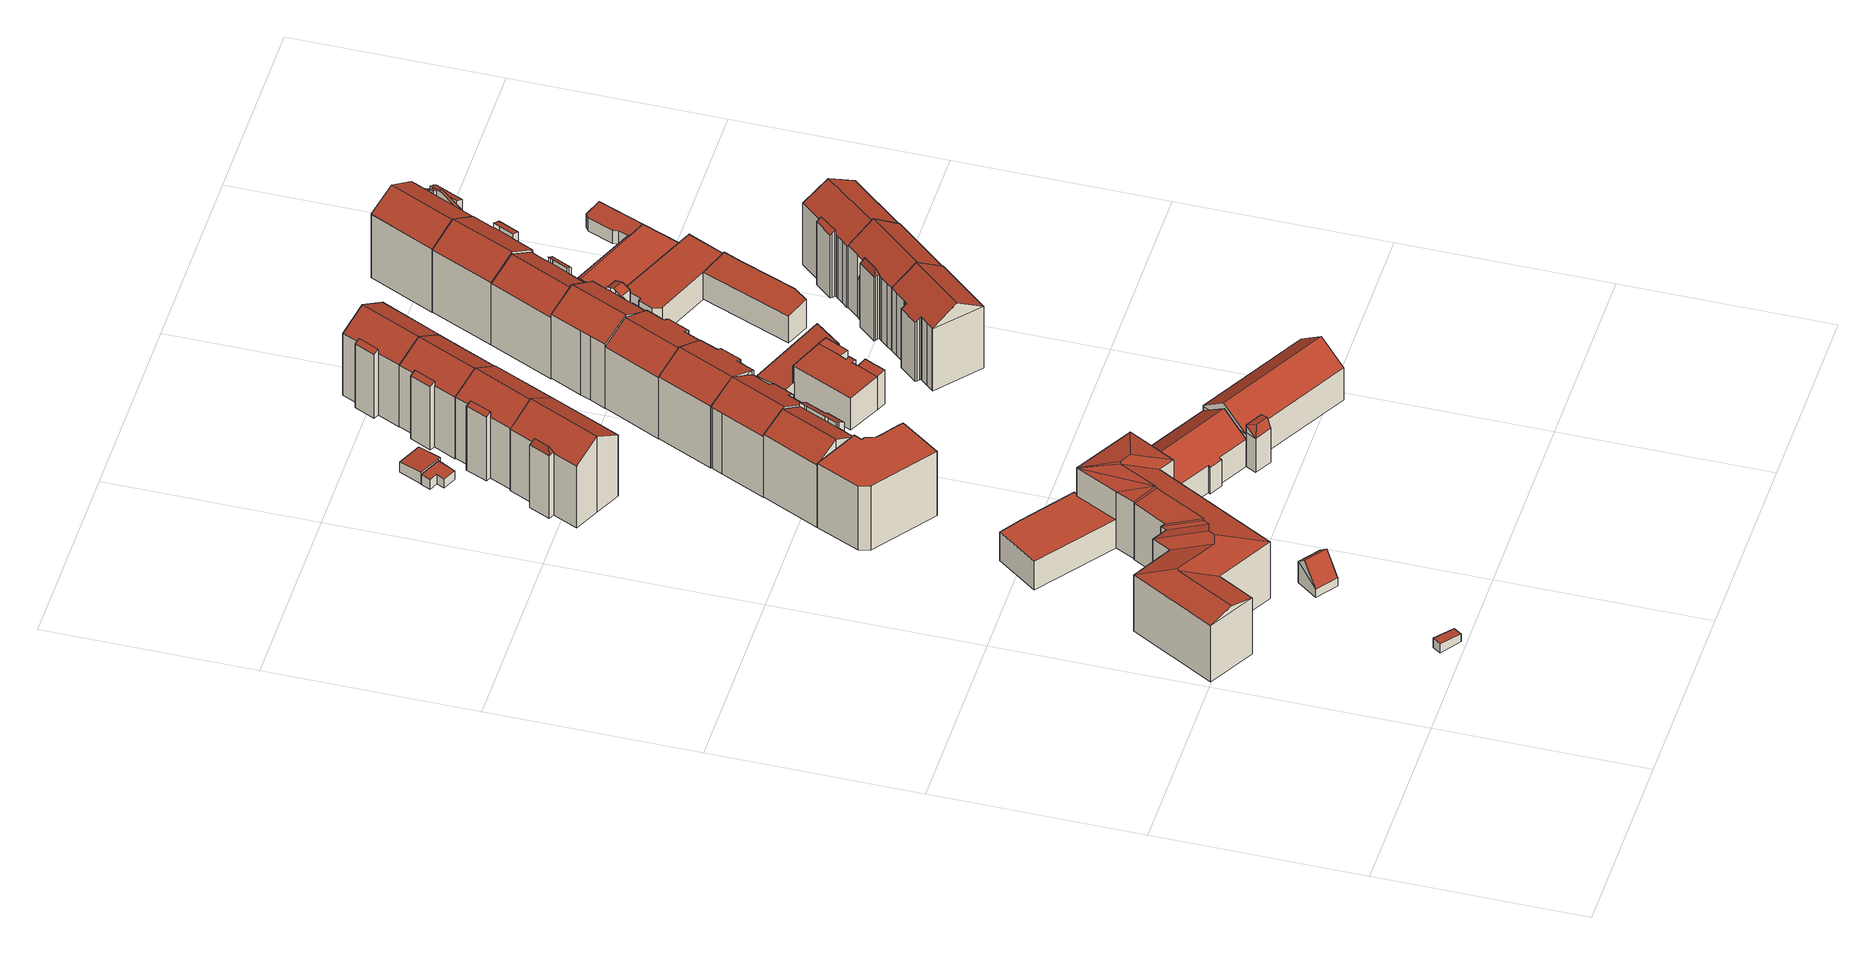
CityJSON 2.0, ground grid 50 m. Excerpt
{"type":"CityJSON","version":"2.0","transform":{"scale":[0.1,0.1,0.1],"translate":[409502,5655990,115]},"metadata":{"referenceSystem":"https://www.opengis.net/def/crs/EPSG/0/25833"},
"CityObjects":{
"building1":{"type":"Building","attributes":{"Gemeindeschluessel":14612000,"Dachneigung":84.7,"Dachorientierung":0,"MittlereTraufHoehe":119.45,"QualitaetDacherkennung":100,"ObjektHoehe":2.71,"BodenHoehe":117.01,"Geometrietyp2DReferenz":"3000","AbsoluteHoehe":119.72,"Dachflaeche":13.93,"measuredHeight":2.71,"function":"31001_2000","roofType":"2100","storeysAboveGround":1},"geometry":[{"type":"MultiSurface","lod":"2","boundaries":[[[0,1,2,3]],[[1,4,5,2]],[[4,6,7,5]],[[6,0,3,7]],[[6,4,1,0]],[[3,2,5,7]]],"semantics":{"surfaces":[{"type":"WallSurface"},{"type":"RoofSurface"},{"type":"GroundSurface"}],"values":[0,0,0,0,1,2]}}]},
"building2":{"type":"Building","attributes":{"Dachtyp_tdc":"tdcGableRoof","Gemeindeschluessel":14612000,"Dachneigung":57.36,"QualitaetDacherkennung":5,"Geometrietyp2DReferenz":"3000","measuredHeight":8.2,"function":"31001_9998","roofType":"3100"},"geometry":[{"type":"Solid","lod":"2","boundaries":[[[[8,9,10,11]],[[9,12,13,10]],[[12,14,15,13]],[[14,8,11,15]],[[12,9,16]],[[8,14,17]],[[9,8,17,16]],[[14,12,16,17]],[[11,10,13,15]]]],"semantics":{"surfaces":[{"type":"WallSurface"},{"type":"RoofSurface"},{"type":"GroundSurface"}],"values":[[0,0,0,0,0,0,1,1,2]]}}]},
"building3":{"type":"Building","attributes":{"Dachtyp_tdc":"tdcFreeFormRoof","Gemeindeschluessel":14612000,"Dachneigung":14.7,"QualitaetDacherkennung":9,"Geometrietyp2DReferenz":"3000","measuredHeight":18.62,"function":"31001_2000","roofType":"5000"},"geometry":[{"type":"Solid","lod":"2","boundaries":[[[[18,19,20,21]],[[19,22,23,20]],[[22,24,25,23]],[[24,26,27,25]],[[26,28,29,27]],[[28,30,31,29]],[[30,32,33,31]],[[32,34,35,33]],[[34,36,37,35]],[[36,38,39,37]],[[38,40,41,39]],[[40,42,43,41]],[[42,44,45,43]],[[44,46,47,45]],[[46,48,49,47]],[[48,50,51,49]],[[50,52,53,51]],[[52,18,21,53]],[[54,52,50]],[[54,55,56]],[[50,55,54]],[[50,57,55]],[[48,57,50]],[[57,48,46]],[[58,57,46,44]],[[59,58,44,42]],[[60,59,42,40]],[[61,60,40,38]],[[62,61,38,36]],[[63,64,62,36,34]],[[65,63,34,32]],[[66,67,65,32,30]],[[66,30,28]],[[67,66,28,26]],[[64,63,65,67,26,24]],[[55,57,58,59,60,61,62,64,24,22]],[[68,56,55,22,19]],[[68,19,18]],[[54,56,68,18,52]],[[21,20,23,25,27,29,31,33,35,37,39,41,43,45,47,49,51,53]]]],"semantics":{"surfaces":[{"type":"WallSurface"},{"type":"RoofSurface"},{"type":"GroundSurface"}],"values":[[0,0,0,0,0,0,0,0,0,0,0,0,0,0,0,0,0,0,1,1,1,1,1,1,1,1,1,1,1,1,1,1,0,1,1,1,1,1,1,2]]}}]},
"building4":{"type":"Building","attributes":{"Dachtyp_tdc":"tdcPolyFlatRoof","Gemeindeschluessel":14612000,"Dachneigung":0,"QualitaetDacherkennung":68,"Geometrietyp2DReferenz":"3000","measuredHeight":8.25,"function":"31001_2000","roofType":"1000"},"geometry":[{"type":"Solid","lod":"2","boundaries":[[[[69,70,53,71]],[[70,72,51,53]],[[72,73,49,51]],[[73,74,75,49]],[[74,76,77,75]],[[76,78,79,77]],[[78,69,71,79]],[[78,76,74,73,72,70,69]],[[71,53,51,49,75,77,79]]]],"semantics":{"surfaces":[{"type":"WallSurface"},{"type":"RoofSurface"},{"type":"GroundSurface"}],"values":[[0,0,0,0,0,0,0,1,2]]}}]},
"building5":{"type":"Building","attributes":{"Dachtyp_tdc":"tdcPolyFlatRoof","Gemeindeschluessel":14612000,"Dachneigung":0,"QualitaetDacherkennung":86,"Geometrietyp2DReferenz":"3000","measuredHeight":18.55,"function":"31001_9998","roofType":"1000"},"geometry":[{"type":"Solid","lod":"2","boundaries":[[[[80,81,82,83]],[[81,84,85,82]],[[84,86,87,85]],[[86,88,89,87]],[[88,90,91,89]],[[90,92,93,91]],[[92,94,95,93]],[[94,96,97,95]],[[96,98,99,97]],[[98,100,101,99]],[[100,102,103,101]],[[102,80,83,103]],[[102,100,98,96,94,92,90,88,86,84,81,80]],[[83,82,85,87,89,91,93,95,97,99,101,103]]]],"semantics":{"surfaces":[{"type":"WallSurface"},{"type":"RoofSurface"},{"type":"GroundSurface"}],"values":[[0,0,0,0,0,0,0,0,0,0,0,0,1,2]]}}]},
"building6":{"type":"Building","attributes":{"Gemeindeschluessel":14612000,"Geometrietyp2DReferenz":"3000","function":"31001_9998","roofType":"9999"},"children":["building6-1","building6-2"]},
"building6-1":{"type":"BuildingPart","attributes":{"Dachtyp_tdc":"tdcGableRoof","Dachneigung":28.26,"QualitaetDacherkennung":69,"Geometrietyp2DReferenz":"3000","measuredHeight":21.43,"roofType":"3100"},"parents":["building6"],"geometry":[{"type":"MultiSurface","lod":"2","boundaries":[[[104,105,106,107]],[[105,108,109,106]],[[108,110,111,109]],[[110,112,113,111]],[[112,114,115,113]],[[114,116,117,115]],[[116,118,119,117]],[[118,120,121,119]],[[122,104,107,123]],[[118,116,114,112]],[[112,110,108,105,104,122,120,118]],[[107,106,109,111,113,115,117,119,121,123]]],"semantics":{"surfaces":[{"type":"WallSurface"},{"type":"RoofSurface"},{"type":"GroundSurface"}],"values":[0,0,0,0,0,0,0,0,0,1,1,2]}}]},
"building6-2":{"type":"BuildingPart","attributes":{"Dachtyp_tdc":"tdcPolyFlatRoof","Dachneigung":33.92,"QualitaetDacherkennung":43,"Geometrietyp2DReferenz":"3000","measuredHeight":19.4,"roofType":"2100"},"parents":["building6"],"geometry":[{"type":"MultiSurface","lod":"2","boundaries":[[[124,125,126,127]],[[125,128,129,126]],[[128,130,131,129]],[[130,132,133,131]],[[132,134,135,133]],[[134,136,137,135]],[[136,138,122,123,137]],[[139,124,127,121,120]],[[139,138,136,134,132,130,128,125,124]],[[127,126,129,131,133,135,137,123,121]]],"semantics":{"surfaces":[{"type":"WallSurface"},{"type":"RoofSurface"},{"type":"GroundSurface"}],"values":[0,0,0,0,0,0,0,0,1,2]}}]},
"building7":{"type":"Building","attributes":{"Gemeindeschluessel":14612000,"Geometrietyp2DReferenz":"3000","function":"31001_9998","roofType":"9999"},"children":["building7-1","building7-2"]},
"building7-1":{"type":"BuildingPart","attributes":{"Dachtyp_tdc":"tdcGableRoof","Dachneigung":31.81,"QualitaetDacherkennung":73,"Geometrietyp2DReferenz":"3000","measuredHeight":22.11,"roofType":"3100"},"parents":["building7"],"geometry":[{"type":"MultiSurface","lod":"2","boundaries":[[[140,141,142,143]],[[144,145,146,147]],[[147,148,149,150,141,140,144]],[[151,152,153,154,155,156,157,143,142]],[[150,149,152,151]],[[149,148,153,152]],[[148,147,154,153]],[[147,146,155,154]],[[146,145,156,155]],[[145,144,157,156]],[[144,140,143,157]]],"semantics":{"surfaces":[{"type":"WallSurface"},{"type":"RoofSurface"},{"type":"GroundSurface"}],"values":[0,1,1,2,0,0,0,0,0,0,0]}}]},
"building7-2":{"type":"BuildingPart","attributes":{"Dachtyp_tdc":"tdcFreeFormRoof","Dachneigung":68.24,"QualitaetDacherkennung":28,"Geometrietyp2DReferenz":"3000","measuredHeight":20.02,"roofType":"5000"},"parents":["building7"],"geometry":[{"type":"MultiSurface","lod":"2","boundaries":[[[158,159,160,161]],[[159,162,151,160]],[[162,150,151]],[[163,158,161,142,141]],[[164,162,159]],[[165,164,159,158]],[[165,158,163]],[[164,165,163,162]],[[161,160,151,142]]],"semantics":{"surfaces":[{"type":"WallSurface"},{"type":"RoofSurface"},{"type":"GroundSurface"}],"values":[0,0,0,0,1,1,1,1,2]}}]},
"building8":{"type":"Building","attributes":{"Dachtyp_tdc":"tdcGableRoof","Gemeindeschluessel":14612000,"Dachneigung":35.62,"QualitaetDacherkennung":60,"Geometrietyp2DReferenz":"3000","measuredHeight":12.73,"function":"31001_2000","roofType":"3100"},"geometry":[{"type":"Solid","lod":"2","boundaries":[[[[166,167,168,169]],[[167,170,171,168]],[[170,172,173,171]],[[172,174,175,173]],[[174,176,177,175]],[[176,178,20,177]],[[178,179,180,20]],[[179,181,21,180]],[[181,182,183,21]],[[182,166,169,183]],[[179,178,176,174,172,170,167,166]],[[166,182,181,179]],[[169,168,171,173,175,177,20,180,21,183]]]],"semantics":{"surfaces":[{"type":"WallSurface"},{"type":"RoofSurface"},{"type":"GroundSurface"}],"values":[[0,0,0,0,0,0,0,0,0,0,1,1,2]]}}]},
"building9":{"type":"Building","attributes":{"Dachtyp_tdc":"tdcPolyFlatRoof","Gemeindeschluessel":14612000,"Dachneigung":3.23,"QualitaetDacherkennung":77,"Geometrietyp2DReferenz":"3000","measuredHeight":2.88,"function":"31001_9998","roofType":"2100"},"geometry":[{"type":"Solid","lod":"2","boundaries":[[[[184,185,186,187]],[[185,188,189,186]],[[188,190,191,189]],[[190,192,193,191]],[[192,194,195,193]],[[194,184,187,195]],[[194,192,190,188,185,184]],[[187,186,189,191,193,195]]]],"semantics":{"surfaces":[{"type":"WallSurface"},{"type":"RoofSurface"},{"type":"GroundSurface"}],"values":[[0,0,0,0,0,0,1,2]]}}]},
"building10":{"type":"Building","attributes":{"Dachtyp_tdc":"tdcFreeFormRoof","Gemeindeschluessel":14612000,"Dachneigung":29.72,"QualitaetDacherkennung":63,"Geometrietyp2DReferenz":"3000","measuredHeight":21.66,"function":"31001_9998","roofType":"5000"},"geometry":[{"type":"Solid","lod":"2","boundaries":[[[[196,197,198,199]],[[197,200,201,198]],[[200,202,203,201]],[[202,204,205,203]],[[204,206,207,205]],[[206,208,209,207]],[[208,210,211,209]],[[210,212,213,211]],[[212,214,215,213]],[[214,216,217,215]],[[216,218,219,217]],[[218,196,199,219]],[[220,221,218,216,214,212]],[[208,206,204,202,200,197,196,221,220,210]],[[212,210,220]],[[196,218,221]],[[199,198,201,203,205,207,209,211,213,215,217,219]]]],"semantics":{"surfaces":[{"type":"WallSurface"},{"type":"RoofSurface"},{"type":"GroundSurface"}],"values":[[0,0,0,0,0,0,0,0,0,0,0,0,1,1,0,0,2]]}}]},
"building11":{"type":"Building","attributes":{"Dachtyp_tdc":"tdcPolyFlatRoof","Gemeindeschluessel":14612000,"Dachneigung":4.07,"QualitaetDacherkennung":78,"Geometrietyp2DReferenz":"3000","measuredHeight":3.3,"function":"31001_9998","roofType":"2100"},"geometry":[{"type":"Solid","lod":"2","boundaries":[[[[222,223,224,225]],[[223,226,227,224]],[[226,228,229,227]],[[228,230,231,229]],[[230,232,233,231]],[[232,222,225,233]],[[232,230,228,226,223,222]],[[225,224,227,229,231,233]]]],"semantics":{"surfaces":[{"type":"WallSurface"},{"type":"RoofSurface"},{"type":"GroundSurface"}],"values":[[0,0,0,0,0,0,1,2]]}}]},
"building12":{"type":"Building","attributes":{"Gemeindeschluessel":14612000,"Geometrietyp2DReferenz":"3000","function":"31001_9998","roofType":"9999"},"children":["building12-1","building12-2"]},
"building12-1":{"type":"BuildingPart","attributes":{"Dachtyp_tdc":"tdcGableRoof","Dachneigung":30.65,"QualitaetDacherkennung":77,"Geometrietyp2DReferenz":"3000","measuredHeight":21.73,"roofType":"3100"},"parents":["building12"],"geometry":[{"type":"MultiSurface","lod":"2","boundaries":[[[234,235,236,237]],[[237,238,239,240,241,242,234]],[[243,244,245,246,247,248,249,250,251]],[[239,238,245,244]],[[238,237,246,245]],[[237,236,247,246]],[[236,235,248,247]],[[235,234,249,248]],[[234,242,250,249]],[[242,241,251,250]],[[241,240,243,251]]],"semantics":{"surfaces":[{"type":"RoofSurface"},{"type":"GroundSurface"},{"type":"WallSurface"}],"values":[0,0,1,2,2,2,2,2,2,2,2]}}]},
"building12-2":{"type":"BuildingPart","attributes":{"Dachtyp_tdc":"tdcPolyFlatRoof","Dachneigung":28.51,"QualitaetDacherkennung":44,"Geometrietyp2DReferenz":"3000","measuredHeight":19.3,"roofType":"2100"},"parents":["building12"],"geometry":[{"type":"MultiSurface","lod":"2","boundaries":[[[252,253,239,244,254]],[[255,256,251,243,240]],[[256,257,258,251]],[[257,252,254,258]],[[257,256,255,253,252]],[[254,244,243,251,258]]],"semantics":{"surfaces":[{"type":"WallSurface"},{"type":"RoofSurface"},{"type":"GroundSurface"}],"values":[0,0,0,0,1,2]}}]},
"building13":{"type":"Building","attributes":{"Dachtyp_tdc":"tdcFreeFormRoof","Gemeindeschluessel":14612000,"Dachneigung":21.91,"QualitaetDacherkennung":54,"Geometrietyp2DReferenz":"3000","measuredHeight":21.77,"function":"31001_9998","roofType":"5000"},"geometry":[{"type":"Solid","lod":"2","boundaries":[[[[259,260,261,262]],[[260,263,264,261]],[[263,265,266,264]],[[265,267,268,266]],[[267,269,270,268]],[[269,271,272,270]],[[271,273,274,272]],[[273,275,276,274]],[[275,277,278,276]],[[277,279,280,278]],[[279,281,282,280]],[[281,283,284,282]],[[283,285,286,284]],[[285,287,288,286]],[[287,259,262,288]],[[221,289,260,259]],[[283,281,279,277,275,273,271,269,267,265,263,289,221,287,285]],[[263,260,289]],[[259,287,221]],[[262,261,264,266,268,270,272,274,276,278,280,282,284,286,288]]]],"semantics":{"surfaces":[{"type":"WallSurface"},{"type":"RoofSurface"},{"type":"GroundSurface"}],"values":[[0,0,0,0,0,0,0,0,0,0,0,0,0,0,0,1,1,0,0,2]]}}]},
"building14":{"type":"Building","attributes":{"Gemeindeschluessel":14612000,"Geometrietyp2DReferenz":"3000","function":"31001_2000","roofType":"9999"},"children":["building14-1","building14-2"]},
"building14-1":{"type":"BuildingPart","attributes":{"Dachtyp_tdc":"tdcGableRoof","Dachneigung":36.03,"QualitaetDacherkennung":79,"Geometrietyp2DReferenz":"3000","measuredHeight":14.22,"roofType":"3100"},"parents":["building14"],"geometry":[{"type":"MultiSurface","lod":"2","boundaries":[[[290,291,292,293]],[[291,294,295,292]],[[294,296,297,295]],[[298,299,183,168]],[[299,290,293,183]],[[300,301,302,303]],[[296,294,291,302,301,298]],[[290,303,302,291]],[[299,300,303,290]],[[298,301,300,299]],[[293,292,295,297,168,183]]],"semantics":{"surfaces":[{"type":"WallSurface"},{"type":"RoofSurface"},{"type":"GroundSurface"}],"values":[0,0,0,0,0,1,1,0,0,0,2]}}]},
"building14-2":{"type":"BuildingPart","attributes":{"Dachtyp_tdc":"tdcHipAndGableRoof","Dachneigung":69.21,"QualitaetDacherkennung":30,"Geometrietyp2DReferenz":"3000","measuredHeight":12.52,"roofType":"5000"},"parents":["building14"],"geometry":[{"type":"MultiSurface","lod":"2","boundaries":[[[304,305,298,168,306]],[[307,308,309,297,296]],[[308,304,306,309]],[[310,311,312]],[[311,308,313,312]],[[314,310,312,313]],[[305,310,314,307]],[[307,314,313,308]],[[304,311,310,305]],[[308,311,304]],[[306,168,297,309]]],"semantics":{"surfaces":[{"type":"WallSurface"},{"type":"RoofSurface"},{"type":"GroundSurface"}],"values":[0,0,0,1,1,1,0,0,0,0,2]}}]},
"building15":{"type":"Building","attributes":{"Gemeindeschluessel":14612000,"Geometrietyp2DReferenz":"3000","function":"31001_9998","roofType":"9999"},"children":["building15-1","building15-2"]},
"building15-1":{"type":"BuildingPart","attributes":{"Dachtyp_tdc":"tdcGableRoof","Dachneigung":30.98,"QualitaetDacherkennung":80,"Geometrietyp2DReferenz":"3000","measuredHeight":21.76,"roofType":"3100"},"parents":["building15"],"geometry":[{"type":"MultiSurface","lod":"2","boundaries":[[[315,316,317,318]],[[316,319,320,317]],[[319,321,322,320]],[[321,323,324,322]],[[323,325,326,324]],[[325,327,328,326]],[[327,329,330,328]],[[329,331,332,330]],[[327,325,323,321]],[[321,319,316,315,331,329,327]],[[318,317,320,322,324,326,328,330,332]]],"semantics":{"surfaces":[{"type":"WallSurface"},{"type":"RoofSurface"},{"type":"GroundSurface"}],"values":[0,0,0,0,0,0,0,0,1,1,2]}}]},
"building15-2":{"type":"BuildingPart","attributes":{"Dachtyp_tdc":"tdcPolyFlatRoof","Dachneigung":29.07,"QualitaetDacherkennung":42,"Geometrietyp2DReferenz":"3000","measuredHeight":19.06,"roofType":"2100"},"parents":["building15"],"geometry":[{"type":"MultiSurface","lod":"2","boundaries":[[[333,334,315,318,335]],[[336,337,332,331]],[[337,338,339,332]],[[338,333,335,339]],[[338,337,336,334,333]],[[335,318,332,339]]],"semantics":{"surfaces":[{"type":"WallSurface"},{"type":"RoofSurface"},{"type":"GroundSurface"}],"values":[0,0,0,0,1,2]}}]},
"building16":{"type":"Building","attributes":{"Dachtyp_tdc":"tdcFreeFormRoof","Gemeindeschluessel":14612000,"Dachneigung":21.28,"QualitaetDacherkennung":53,"Geometrietyp2DReferenz":"3000","measuredHeight":21.72,"function":"31001_9998","roofType":"5000"},"geometry":[{"type":"Solid","lod":"2","boundaries":[[[[340,341,342,343]],[[341,344,345,342]],[[344,346,347,345]],[[346,348,349,347]],[[348,350,351,349]],[[350,352,353,351]],[[352,354,355,353]],[[354,356,357,355]],[[356,358,359,357]],[[358,360,361,359]],[[360,362,363,361]],[[362,340,343,363]],[[350,348,346,344,364,365,362,360,358,356,354,352]],[[365,364,341,340]],[[340,362,365]],[[344,341,364]],[[343,342,345,347,349,351,353,355,357,359,361,363]]]],"semantics":{"surfaces":[{"type":"WallSurface"},{"type":"RoofSurface"},{"type":"GroundSurface"}],"values":[[0,0,0,0,0,0,0,0,0,0,0,0,1,1,0,0,2]]}}]},
"building17":{"type":"Building","attributes":{"Gemeindeschluessel":14612000,"Geometrietyp2DReferenz":"3000","function":"31001_9998","roofType":"9999"},"children":["building17-1","building17-2","building17-3"]},
"building17-1":{"type":"BuildingPart","attributes":{"Dachtyp_tdc":"tdcPolyFlatRoof","Dachneigung":2.87,"QualitaetDacherkennung":82,"Geometrietyp2DReferenz":"3000","measuredHeight":9.72,"roofType":"2100"},"parents":["building17"],"geometry":[{"type":"MultiSurface","lod":"2","boundaries":[[[366,367,368,369,370]],[[367,371,372,368]],[[371,373,374,372]],[[373,375,376,374]],[[377,378,379,380]],[[378,381,382,379]],[[381,383,384,382]],[[383,385,386,384]],[[385,387,388,389,386]],[[387,385,383,381,378,377,375,373,371,367,366]],[[369,368,372,374,376,380,379,382,384,386,389]]],"semantics":{"surfaces":[{"type":"WallSurface"},{"type":"RoofSurface"},{"type":"GroundSurface"}],"values":[0,0,0,0,0,0,0,0,0,1,2]}}]},
"building17-2":{"type":"BuildingPart","attributes":{"Dachtyp_tdc":"tdcPolyFlatRoof","Dachneigung":7.56,"QualitaetDacherkennung":67,"Geometrietyp2DReferenz":"3000","measuredHeight":9.91,"roofType":"2100"},"parents":["building17"],"geometry":[{"type":"MultiSurface","lod":"2","boundaries":[[[388,390,391,389]],[[390,392,393,391]],[[392,370,369,393]],[[370,392,390,388]],[[389,391,393,369]]],"semantics":{"surfaces":[{"type":"WallSurface"},{"type":"RoofSurface"},{"type":"GroundSurface"}],"values":[0,0,0,1,2]}}]},
"building17-3":{"type":"BuildingPart","attributes":{"Dachtyp_tdc":"tdcPolyFlatRoof","Dachneigung":0,"QualitaetDacherkennung":53,"Geometrietyp2DReferenz":"3000","measuredHeight":9.75,"roofType":"1000"},"parents":["building17"],"geometry":[{"type":"MultiSurface","lod":"2","boundaries":[[[394,395,396,376,375]],[[395,397,398,396]],[[397,399,377,380,398]],[[399,397,395,394]],[[376,396,398,380]]],"semantics":{"surfaces":[{"type":"WallSurface"},{"type":"RoofSurface"},{"type":"GroundSurface"}],"values":[0,0,0,1,2]}}]},
"building18":{"type":"Building","attributes":{"Gemeindeschluessel":14612000,"Geometrietyp2DReferenz":"3000","function":"31001_9998","roofType":"9999"},"children":["building18-1","building18-2"]},
"building18-1":{"type":"BuildingPart","attributes":{"Dachtyp_tdc":"tdcPolyFlatRoof","Dachneigung":28.25,"QualitaetDacherkennung":37,"Geometrietyp2DReferenz":"3000","measuredHeight":19.25,"roofType":"2100"},"parents":["building18"],"geometry":[{"type":"MultiSurface","lod":"2","boundaries":[[[400,401,402,403]],[[401,404,402]],[[405,406,407,408,409]],[[406,400,403,407]],[[406,405,401,400]],[[403,402,408,407]]],"semantics":{"surfaces":[{"type":"WallSurface"},{"type":"RoofSurface"},{"type":"GroundSurface"}],"values":[0,0,0,0,1,2]}}]},
"building18-2":{"type":"BuildingPart","attributes":{"Dachtyp_tdc":"tdcGableRoof","Dachneigung":31,"QualitaetDacherkennung":83,"Geometrietyp2DReferenz":"3000","measuredHeight":21.95,"roofType":"3100"},"parents":["building18"],"geometry":[{"type":"MultiSurface","lod":"2","boundaries":[[[404,410,411,402]],[[410,412,413,411]],[[412,414,415,413]],[[414,416,417,415]],[[416,321,418,417]],[[321,419,420,418]],[[419,409,408,420]],[[321,416,414,412]],[[412,410,404,409,419,321]],[[402,411,413,415,417,418,420,408]]],"semantics":{"surfaces":[{"type":"WallSurface"},{"type":"RoofSurface"},{"type":"GroundSurface"}],"values":[0,0,0,0,0,0,0,1,1,2]}}]},
"building19":{"type":"Building","attributes":{"Gemeindeschluessel":14612000,"Geometrietyp2DReferenz":"3000","function":"31001_9998","roofType":"9999"},"children":["building19-1","building19-2"]},
"building19-1":{"type":"BuildingPart","attributes":{"Dachtyp_tdc":"tdcGableRoof","Dachneigung":28.07,"QualitaetDacherkennung":73,"Geometrietyp2DReferenz":"3000","measuredHeight":22.36,"roofType":"3100"},"parents":["building19"],"geometry":[{"type":"MultiSurface","lod":"2","boundaries":[[[421,422,423,424]],[[422,425,426,423]],[[425,427,428,426]],[[429,430,431,432,433]],[[430,434,435,431]],[[434,436,437,435]],[[436,438,439,437]],[[438,440,441,439]],[[440,442,443,441]],[[442,444,445,443]],[[444,446,447,445]],[[446,448,449,447]],[[448,421,424,449]],[[444,442,440,438,436,434]],[[434,430,429,450,451,452,427,425,422,421,448,446,444]],[[424,423,426,428,453,454,432,431,435,437,439,441,443,445,447,449]]],"semantics":{"surfaces":[{"type":"WallSurface"},{"type":"RoofSurface"},{"type":"GroundSurface"}],"values":[0,0,0,0,0,0,0,0,0,0,0,0,0,1,1,2]}}]},
"building19-2":{"type":"BuildingPart","attributes":{"Dachtyp_tdc":"tdcGableRoof","Dachneigung":26.85,"QualitaetDacherkennung":42,"Geometrietyp2DReferenz":"3000","measuredHeight":20.1,"roofType":"3100"},"parents":["building19"],"geometry":[{"type":"MultiSurface","lod":"2","boundaries":[[[455,433,432,456]],[[457,428,427]],[[457,458,459,428]],[[458,460,461,459]],[[460,462,463,461]],[[462,464,465,463]],[[464,466,467,465]],[[466,455,456,467]],[[462,460,458,457,468]],[[468,451,469,433,455,466,464,462]],[[456,432,454,453,428,459,461,463,465,467]]],"semantics":{"surfaces":[{"type":"WallSurface"},{"type":"RoofSurface"},{"type":"GroundSurface"}],"values":[0,0,0,0,0,0,0,0,1,1,2]}}]},
"building20":{"type":"Building","attributes":{"Dachtyp_tdc":"tdcPolyFlatRoof","Gemeindeschluessel":14612000,"Dachneigung":2.88,"QualitaetDacherkennung":84,"Geometrietyp2DReferenz":"3000","measuredHeight":4.53,"function":"31001_9998","roofType":"2100"},"geometry":[{"type":"Solid","lod":"2","boundaries":[[[[470,471,472,473]],[[471,474,475,472]],[[474,476,477,475]],[[476,478,396,477]],[[478,479,374,396]],[[479,480,372,374]],[[480,470,473,372]],[[480,479,478,476,474,471,470]],[[473,472,475,477,396,374,372]]]],"semantics":{"surfaces":[{"type":"WallSurface"},{"type":"RoofSurface"},{"type":"GroundSurface"}],"values":[[0,0,0,0,0,0,0,1,2]]}}]},
"building21":{"type":"Building","attributes":{"Dachtyp_tdc":"tdcFreeFormRoof","Gemeindeschluessel":14612000,"Dachneigung":33.82,"QualitaetDacherkennung":61,"Geometrietyp2DReferenz":"3000","measuredHeight":22.37,"function":"31001_9998","roofType":"5000"},"geometry":[{"type":"Solid","lod":"2","boundaries":[[[[481,482,483,484]],[[482,485,486,483]],[[485,487,488,486]],[[487,489,490,488]],[[489,491,492,490]],[[491,493,494,492]],[[493,495,496,494]],[[495,497,498,496]],[[497,499,500,498]],[[499,501,502,500]],[[501,503,504,502]],[[503,505,506,504]],[[505,507,508,506]],[[507,509,510,508]],[[509,511,512,510]],[[511,513,514,512]],[[513,515,516,514]],[[515,481,484,516]],[[509,507,517,518]],[[518,517,505,503,501,499,497,495,493,491,489,487,485,482,481,515,513,511]],[[507,505,517]],[[511,509,518]],[[484,483,486,488,490,492,494,496,498,500,502,504,506,508,510,512,514,516]]]],"semantics":{"surfaces":[{"type":"WallSurface"},{"type":"RoofSurface"},{"type":"GroundSurface"}],"values":[[0,0,0,0,0,0,0,0,0,0,0,0,0,0,0,0,0,0,1,1,0,0,2]]}}]},
"building22":{"type":"Building","attributes":{"Gemeindeschluessel":14612000,"Geometrietyp2DReferenz":"3000","function":"31001_9998","roofType":"9999"},"children":["building22-1","building22-2"]},
"building22-1":{"type":"BuildingPart","attributes":{"Dachtyp_tdc":"tdcPolyFlatRoof","Dachneigung":29.48,"QualitaetDacherkennung":48,"Geometrietyp2DReferenz":"3000","measuredHeight":19.08,"roofType":"2100"},"parents":["building22"],"geometry":[{"type":"MultiSurface","lod":"2","boundaries":[[[519,520,521,522,523]],[[520,524,525,521]],[[524,526,527,525]],[[526,528,529,527]],[[528,530,531,529]],[[530,532,533,534,531]],[[532,530,528,526,524,520,519,535]],[[536,522,521,525,527,529,531,534]]],"semantics":{"surfaces":[{"type":"WallSurface"},{"type":"RoofSurface"},{"type":"GroundSurface"}],"values":[0,0,0,0,0,0,1,2]}}]},
"building22-2":{"type":"BuildingPart","attributes":{"Dachtyp_tdc":"tdcGableRoof","Dachneigung":30.59,"QualitaetDacherkennung":77,"Geometrietyp2DReferenz":"3000","measuredHeight":21.75,"roofType":"3100"},"parents":["building22"],"geometry":[{"type":"MultiSurface","lod":"2","boundaries":[[[537,538,539,540]],[[538,541,542,539]],[[541,543,544,542]],[[543,545,546,544]],[[545,547,548,546]],[[547,523,522,548]],[[533,549,550,534]],[[549,551,552,550]],[[551,553,554,552]],[[553,555,556,554]],[[555,537,540,556]],[[551,549,533,557,523,547,545,543,541,538,537]],[[537,555,553,551]],[[540,539,542,544,546,548,522,536,534,550,552,554,556]]],"semantics":{"surfaces":[{"type":"WallSurface"},{"type":"RoofSurface"},{"type":"GroundSurface"}],"values":[0,0,0,0,0,0,0,0,0,0,0,1,1,2]}}]},
"building23":{"type":"Building","attributes":{"Gemeindeschluessel":14612000,"Geometrietyp2DReferenz":"3000","function":"31001_9998","roofType":"9999"},"children":["building23-1","building23-2"]},
"building23-1":{"type":"BuildingPart","attributes":{"Dachtyp_tdc":"tdcGableRoof","Dachneigung":35.16,"QualitaetDacherkennung":70,"Geometrietyp2DReferenz":"3000","measuredHeight":22.59,"roofType":"3100"},"parents":["building23"],"geometry":[{"type":"MultiSurface","lod":"2","boundaries":[[[558,505,559,560]],[[505,561,562,559]],[[561,563,564,562]],[[563,565,566,564]],[[565,567,568,566]],[[569,570,571]],[[569,572,573,570]],[[572,574,575,573]],[[574,576,577,575]],[[576,578,579,577]],[[578,558,560,579]],[[574,572,569,580,581,567,565,563,561,505,558]],[[558,578,576,574]],[[560,559,562,564,566,568,582,570,573,575,577,579]]],"semantics":{"surfaces":[{"type":"WallSurface"},{"type":"RoofSurface"},{"type":"GroundSurface"}],"values":[0,0,0,0,0,0,0,0,0,0,0,1,1,2]}}]},
"building23-2":{"type":"BuildingPart","attributes":{"Dachtyp_tdc":"tdcFreeFormRoof","Dachneigung":70.11,"QualitaetDacherkennung":26,"Geometrietyp2DReferenz":"3000","measuredHeight":20.44,"roofType":"5000"},"parents":["building23"],"geometry":[{"type":"MultiSurface","lod":"2","boundaries":[[[583,584,585,586]],[[584,587,588,585]],[[587,589,590,588]],[[589,591,592,590]],[[591,593,594,592]],[[593,595,596,594]],[[595,597,598,596]],[[597,599,600,598]],[[599,571,570,600]],[[601,602,603,568,567]],[[602,583,586,603]],[[604,580,571,599,597,595,593,591,589,587,605]],[[587,584,606,605]],[[584,583,602,601,606]],[[601,604,605,606]],[[586,585,588,590,592,594,596,598,600,570,582,568,603]]],"semantics":{"surfaces":[{"type":"WallSurface"},{"type":"RoofSurface"},{"type":"GroundSurface"}],"values":[0,0,0,0,0,0,0,0,0,0,0,1,1,1,1,2]}}]},
"building24":{"type":"Building","attributes":{"Dachtyp_tdc":"tdcPolyFlatRoof","Gemeindeschluessel":14612000,"Dachneigung":3.21,"QualitaetDacherkennung":91,"Geometrietyp2DReferenz":"3000","measuredHeight":8.2,"function":"31001_9998","roofType":"2100"},"geometry":[{"type":"Solid","lod":"2","boundaries":[[[[607,608,609,610]],[[608,611,612,609]],[[611,613,614,612]],[[613,615,616,614]],[[615,617,618,616]],[[617,607,610,618]],[[617,615,613,611,608,607]],[[610,609,612,614,616,618]]]],"semantics":{"surfaces":[{"type":"WallSurface"},{"type":"RoofSurface"},{"type":"GroundSurface"}],"values":[[0,0,0,0,0,0,1,2]]}}]},
"building25":{"type":"Building","attributes":{"Gemeindeschluessel":14612000,"Geometrietyp2DReferenz":"3000","function":"31001_9998","roofType":"9999"},"children":["building25-1","building25-2"]},
"building25-1":{"type":"BuildingPart","attributes":{"Dachtyp_tdc":"tdcGableRoof","Dachneigung":30.65,"QualitaetDacherkennung":79,"Geometrietyp2DReferenz":"3000","measuredHeight":22.3,"roofType":"3100"},"parents":["building25"],"geometry":[{"type":"MultiSurface","lod":"2","boundaries":[[[619,620,621,622]],[[620,623,624,621]],[[623,625,626,624]],[[625,627,628,626]],[[627,629,630,628]],[[629,631,632,630]],[[631,633,634,632]],[[633,635,636,634]],[[635,637,638,636]],[[633,631,629,627]],[[627,625,623,620,619,639,637,635,633]],[[622,621,624,626,628,630,632,634,636,638]]],"semantics":{"surfaces":[{"type":"WallSurface"},{"type":"RoofSurface"},{"type":"GroundSurface"}],"values":[0,0,0,0,0,0,0,0,0,1,1,2]}}]},
"building25-2":{"type":"BuildingPart","attributes":{"Dachtyp_tdc":"tdcPolyFlatRoof","Dachneigung":23.27,"QualitaetDacherkennung":41,"Geometrietyp2DReferenz":"3000","measuredHeight":19.6,"roofType":"2100"},"parents":["building25"],"geometry":[{"type":"MultiSurface","lod":"2","boundaries":[[[640,641,619,622,642]],[[643,644,645,638,637]],[[644,640,642,645]],[[644,643,641,640]],[[642,622,638,645]]],"semantics":{"surfaces":[{"type":"WallSurface"},{"type":"RoofSurface"},{"type":"GroundSurface"}],"values":[0,0,0,1,2]}}]},
"building26":{"type":"Building","attributes":{"Dachtyp_tdc":"tdcPolyFlatRoof","Gemeindeschluessel":14612000,"Dachneigung":2.6,"QualitaetDacherkennung":78,"Geometrietyp2DReferenz":"3000","measuredHeight":8.27,"function":"31001_9998","roofType":"2100"},"geometry":[{"type":"Solid","lod":"2","boundaries":[[[[646,647,648,649]],[[647,650,651,648]],[[650,652,653,651]],[[652,654,655,653]],[[654,656,657,655]],[[656,658,659,657]],[[658,660,661,659]],[[660,662,663,661]],[[662,646,649,663]],[[662,660,658,656,654,652,650,647,646]],[[649,648,651,653,655,657,659,661,663]]]],"semantics":{"surfaces":[{"type":"WallSurface"},{"type":"RoofSurface"},{"type":"GroundSurface"}],"values":[[0,0,0,0,0,0,0,0,0,1,2]]}}]},
"building27":{"type":"Building","attributes":{"Gemeindeschluessel":14612000,"Geometrietyp2DReferenz":"3000","function":"31001_9998","roofType":"9999"},"children":["building27-1","building27-2"]},
"building27-1":{"type":"BuildingPart","attributes":{"Dachtyp_tdc":"tdcPolyFlatRoof","Dachneigung":0,"QualitaetDacherkennung":19,"Geometrietyp2DReferenz":"3000","measuredHeight":4.07,"roofType":"1000"},"parents":["building27"],"geometry":[{"type":"MultiSurface","lod":"2","boundaries":[[[664,665,666,667]],[[665,668,669,666]],[[668,670,671,669]],[[670,668,665,664]],[[667,666,669,671]]],"semantics":{"surfaces":[{"type":"WallSurface"},{"type":"RoofSurface"},{"type":"GroundSurface"}],"values":[0,0,0,1,2]}}]},
"building27-2":{"type":"BuildingPart","attributes":{"Dachtyp_tdc":"tdcPolyFlatRoof","Dachneigung":0,"QualitaetDacherkennung":49,"Geometrietyp2DReferenz":"3000","measuredHeight":4.14,"roofType":"1000"},"parents":["building27"],"geometry":[{"type":"MultiSurface","lod":"2","boundaries":[[[672,673,671,670]],[[672,674,675,673]],[[674,676,659,675]],[[676,677,657,659]],[[677,678,655,657]],[[678,664,667,655]],[[678,677,676,674,672,670,664]],[[667,671,673,675,659,657,655]]],"semantics":{"surfaces":[{"type":"WallSurface"},{"type":"RoofSurface"},{"type":"GroundSurface"}],"values":[0,0,0,0,0,0,1,2]}}]},
"building28":{"type":"Building","attributes":{"Gemeindeschluessel":14612000,"Geometrietyp2DReferenz":"3000","function":"31001_9998","roofType":"9999"},"children":["building28-1","building28-2"]},
"building28-1":{"type":"BuildingPart","attributes":{"Dachtyp_tdc":"tdcPolyFlatRoof","Dachneigung":28.27,"QualitaetDacherkennung":46,"Geometrietyp2DReferenz":"3000","measuredHeight":19.11,"roofType":"2100"},"parents":["building28"],"geometry":[{"type":"MultiSurface","lod":"2","boundaries":[[[679,680,681,682,683]],[[684,685,686,687,688]],[[685,689,690,686]],[[689,691,692,690]],[[691,679,683,692]],[[691,689,685,684,693,680,679]],[[683,682,694,687,686,690,692]]],"semantics":{"surfaces":[{"type":"WallSurface"},{"type":"RoofSurface"},{"type":"GroundSurface"}],"values":[0,0,0,0,0,1,2]}}]},
"building28-2":{"type":"BuildingPart","attributes":{"Dachtyp_tdc":"tdcGableRoof","Dachneigung":30.5,"QualitaetDacherkennung":76,"Geometrietyp2DReferenz":"3000","measuredHeight":21.74,"roofType":"3100"},"parents":["building28"],"geometry":[{"type":"MultiSurface","lod":"2","boundaries":[[[695,696,697,698]],[[696,699,700,697]],[[699,701,702,700]],[[701,703,704,702]],[[703,705,706,704]],[[705,688,687,706]],[[681,707,708,682]],[[707,709,710,708]],[[709,711,712,710]],[[711,713,714,712]],[[713,695,698,714]],[[709,707,681,715,688,705,703,701,699,696,695]],[[695,713,711,709]],[[698,697,700,702,704,706,687,694,682,708,710,712,714]]],"semantics":{"surfaces":[{"type":"WallSurface"},{"type":"RoofSurface"},{"type":"GroundSurface"}],"values":[0,0,0,0,0,0,0,0,0,0,0,1,1,2]}}]},
"building29":{"type":"Building","attributes":{"Gemeindeschluessel":14612000,"Geometrietyp2DReferenz":"3000","function":"31001_9998","roofType":"9999"},"children":["building29-1","building29-2","building29-3"]},
"building29-1":{"type":"BuildingPart","attributes":{"Dachtyp_tdc":"tdcGableRoof","Dachneigung":26.05,"QualitaetDacherkennung":33,"Geometrietyp2DReferenz":"3000","measuredHeight":21.06,"roofType":"3100"},"parents":["building29"],"geometry":[{"type":"MultiSurface","lod":"2","boundaries":[[[716,717,718,719]],[[720,721,722,723]],[[721,724,725,722]],[[724,726,727,725]],[[726,728,729,727]],[[728,730,731,729]],[[730,732,733,731]],[[734,716,719,735]],[[736,737,732,730,728,726,724,721,720,738,739,740]],[[740,741,742,717,716,734,743,736]],[[719,718,744,723,722,725,727,729,731,733,745,735]]],"semantics":{"surfaces":[{"type":"WallSurface"},{"type":"RoofSurface"},{"type":"GroundSurface"}],"values":[0,0,0,0,0,0,0,0,1,1,2]}}]},
"building29-2":{"type":"BuildingPart","attributes":{"Dachtyp_tdc":"tdcPolyFlatRoof","Dachneigung":26.77,"QualitaetDacherkennung":51,"Geometrietyp2DReferenz":"3000","measuredHeight":20.16,"roofType":"2100"},"parents":["building29"],"geometry":[{"type":"MultiSurface","lod":"2","boundaries":[[[746,747,734,735,748]],[[749,750,751,733,732]],[[750,752,753,751]],[[752,754,755,753]],[[754,746,748,755]],[[754,752,750,749,737,756,743,757,747,746]],[[748,735,745,733,751,753,755]]],"semantics":{"surfaces":[{"type":"WallSurface"},{"type":"RoofSurface"},{"type":"GroundSurface"}],"values":[0,0,0,0,0,1,2]}}]},
"building29-3":{"type":"BuildingPart","attributes":{"Dachtyp_tdc":"tdcGableRoof","Dachneigung":29.73,"QualitaetDacherkennung":78,"Geometrietyp2DReferenz":"3000","measuredHeight":22.4,"roofType":"3100"},"parents":["building29"],"geometry":[{"type":"MultiSurface","lod":"2","boundaries":[[[758,720,723,759]],[[760,761,762,718,717]],[[761,763,764,762]],[[763,765,766,764]],[[765,758,759,766]],[[767,768,769,770,771,772,741,773,739]],[[761,771,770,774]],[[761,774,763]],[[763,774,770,769,765]],[[760,772,771,761]],[[765,769,768,758]],[[758,768,767,720]],[[759,723,744,718,762,764,766]]],"semantics":{"surfaces":[{"type":"WallSurface"},{"type":"RoofSurface"},{"type":"GroundSurface"}],"values":[0,0,0,0,0,1,1,0,0,0,0,0,2]}}]},
"building30":{"type":"Building","attributes":{"Dachtyp_tdc":"tdcPolyFlatRoof","Gemeindeschluessel":14612000,"Dachneigung":5.02,"QualitaetDacherkennung":73,"Geometrietyp2DReferenz":"3000","measuredHeight":4.24,"function":"31001_9998","roofType":"2100"},"geometry":[{"type":"Solid","lod":"2","boundaries":[[[[775,776,671,673]],[[776,777,669,671]],[[777,778,779,669]],[[778,780,781,779]],[[780,782,783,781]],[[782,784,785,783]],[[784,786,787,785]],[[786,788,789,787]],[[788,775,673,789]],[[788,786,784,782,780,778,777,776,775]],[[673,671,669,779,781,783,785,787,789]]]],"semantics":{"surfaces":[{"type":"WallSurface"},{"type":"RoofSurface"},{"type":"GroundSurface"}],"values":[[0,0,0,0,0,0,0,0,0,1,2]]}}]}
},
"vertices":[
[241,63,47],[289,29,42],[289,29,20],[241,63,20],[276,10,42],[276,10,20],[227,43,47],[227,43,20],
[340,306,78],[291,342,78],[291,342,55],[340,306,55],[328,391,117],[328,391,55],[376,355,117],[376,355,55],[313,372,137],[362,336,137],
[566,835,182],[503,720,182],[503,720,18],[566,835,18],[465,741,182],[465,741,18],[302,447,182],[302,447,18],[165,523,182],[165,523,18],[117,436,182],[117,436,18],[5,498,182],[5,498,18],[120,704,182],[120,704,18],[218,650,182],[218,650,18],[243,695,182],[243,695,18],[279,675,182],[279,675,18],[287,689,182],[287,689,18],[298,683,182],[298,683,18],[344,764,182],[344,764,18],[348,767,182],[348,767,18],[370,813,182],[370,813,18],[422,916,182],[422,916,18],[425,914,182],[425,914,18],[423,911,183],[442,823,198],[450,825,199],[395,732,197],[390,727,197],[321,602,197],[312,600,199],[304,586,199],[276,578,205],[244,557,200],[269,564,205],[146,612,200],[61,467,199],[141,610,199],[477,810,199],
[432,924,101],[425,914,101],[432,924,18],[422,916,101],[370,813,101],[191,947,101],[191,947,18],[264,1045,101],[264,1045,18],[316,1010,101],[316,1010,18],
[223,1323,203],[215,1351,203],[215,1351,17],[223,1323,17],[263,1456,203],[263,1456,17],[373,1403,203],[373,1403,17],[364,1384,203],[364,1384,17],[372,1380,203],[372,1380,17],[380,1356,203],[380,1356,17],[395,1344,203],[395,1344,17],[406,1337,203],[406,1337,17],[433,1317,203],[433,1317,17],[440,1312,203],[440,1312,17],[370,1216,203],[370,1216,17],
[390,1441,198],[379,1417,198],[379,1417,16],[390,1441,16],[375,1407,198],[375,1407,16],[373,1403,198],[373,1403,16],[319,1429,231],[319,1429,16],[263,1456,197],[263,1456,16],[328,1595,198],[328,1595,16],[383,1568,231],[383,1568,16],[436,1543,199],[436,1543,16],[394,1450,198],[394,1450,16],
[451,1536,199],[456,1534,195],[456,1534,16],[451,1536,16],[434,1485,195],[434,1485,16],[440,1482,191],[440,1482,16],[420,1439,191],[420,1439,16],[405,1446,202],[405,1446,16],[401,1448,205],[401,1448,16],[394,1450,210],[436,1543,210],
[125,1959,192],[153,2019,192],[153,2019,13],[125,1959,13],[187,1930,234],[250,1901,190],[330,2073,190],[267,2102,234],[208,2129,194],[205,2131,192],[176,2070,192],[176,2070,13],[205,2131,13],[208,2129,13],[267,2102,13],[330,2073,13],[250,1901,13],[187,1930,13],
[140,2025,195],[163,2076,195],[163,2076,13],[140,2025,13],[176,2070,195],[153,2019,195],[167,2066,213],[149,2029,213],
[733,670,145],[701,612,97],[701,612,18],[733,670,18],[629,651,97],[629,651,18],[626,646,93],[626,646,18],[595,663,93],[595,663,18],[598,668,96],[598,668,18],[503,720,97],[535,780,145],[535,780,18],[566,835,100],[764,726,100],[764,726,18],
[160,2299,42],[171,2322,43],[171,2322,14],[160,2299,14],[224,2298,43],[224,2298,14],[205,2256,40],[205,2256,14],[172,2271,40],[172,2271,14],[181,2290,42],[181,2290,14],
[515,1672,193],[514,1667,192],[514,1667,15],[515,1672,15],[502,1644,192],[502,1644,15],[495,1628,192],[495,1628,15],[509,1622,183],[509,1622,15],[486,1572,183],[486,1572,15],[471,1579,193],[471,1579,15],[451,1536,193],[451,1536,15],[328,1595,191],[328,1595,15],[377,1702,191],[377,1702,15],[389,1726,191],[389,1726,15],[391,1731,191],[391,1731,15],[390,1565,231],[454,1701,231],
[171,2322,48],[196,2378,44],[196,2378,15],[171,2322,15],[255,2351,44],[255,2351,15],[232,2301,48],[232,2301,15],[229,2295,48],[229,2295,15],[224,2298,48],[224,2298,15],
[268,2101,229],[330,2073,189],[397,2218,189],[335,2246,229],[275,2274,190],[257,2235,190],[233,2183,190],[233,2184,190],[208,2129,190],[233,2183,12],[257,2235,12],[275,2274,12],[335,2246,12],[397,2218,12],[330,2073,12],[268,2101,12],[208,2129,12],[233,2184,12],
[245,2241,197],[257,2235,204],[245,2241,12],[233,2183,204],[233,2184,204],[221,2189,197],[221,2189,12],
[391,1731,192],[453,1866,192],[453,1866,13],[391,1731,13],[582,1808,203],[582,1808,13],[563,1765,203],[563,1765,13],[574,1760,197],[574,1760,13],[551,1708,197],[551,1708,13],[548,1709,198],[548,1709,13],[540,1712,202],[540,1712,13],[538,1713,203],[538,1713,13],[536,1708,203],[536,1708,13],[533,1702,203],[533,1702,13],[527,1688,202],[527,1688,13],[520,1672,202],[520,1672,13],[519,1670,202],[519,1670,13],[515,1672,204],[515,1672,13],[517,1837,231],
[1029,579,111],[966,466,111],[966,466,18],[1029,579,18],[742,590,111],[742,590,18],[742,589,111],[742,589,18],[701,612,111],[764,726,111],[764,726,114],[734,671,160],[999,525,160],[1029,579,115],
[687,587,117],[701,612,117],[687,587,18],[742,589,117],[728,564,117],[728,564,18],[701,612,139],[687,587,118],[702,590,143],[733,573,143],[742,589,139],
[324,2379,188],[325,2379,189],[325,2379,10],[324,2379,10],[343,2420,188],[343,2420,10],[403,2392,228],[403,2392,10],[464,2364,187],[464,2364,10],[397,2218,187],[397,2218,10],[335,2246,228],[335,2246,10],[275,2274,188],[275,2274,10],[300,2328,188],[300,2328,10],
[312,2385,193],[324,2379,201],[312,2385,10],[300,2328,201],[300,2328,200],[288,2334,193],[288,2334,10],
[453,1866,190],[519,2005,190],[519,2005,12],[453,1866,12],[645,1946,202],[645,1946,12],[635,1923,202],[635,1923,12],[629,1910,202],[629,1910,12],[625,1901,202],[625,1901,12],[632,1898,199],[632,1898,12],[634,1896,197],[634,1896,12],[637,1895,196],[637,1895,12],[613,1843,196],[613,1843,12],[601,1849,201],[601,1849,12],[582,1808,201],[582,1808,12],[581,1976,229],[516,1838,229],
[669,1434,110],[590,1471,106],[590,1471,14],[669,1434,14],[669,1434,109],[658,1617,106],[658,1617,14],[659,1621,106],[659,1621,14],[739,1585,110],[739,1585,14],[713,1528,110],[706,1514,110],[706,1514,14],[713,1528,14],[716,1510,111],[716,1510,14],[708,1493,111],[708,1493,14],[699,1498,110],[699,1498,14],[693,1484,110],[693,1484,109],[693,1484,14],
[715,1474,113],[715,1474,14],[692,1423,113],[692,1423,14],
[739,1585,111],[761,1575,111],[761,1575,14],[734,1518,111],[734,1518,14],[713,1528,111],
[379,2529,194],[391,2523,201],[391,2523,9],[379,2529,9],[391,2523,189],[368,2474,201],[356,2479,194],[356,2479,9],[368,2474,9],[368,2474,189],
[410,2565,189],[410,2565,9],[470,2538,228],[470,2538,9],[532,2509,188],[532,2509,9],[464,2364,188],[464,2364,9],[403,2392,9],[343,2420,189],[343,2420,9],
[706,2079,198],[702,2070,198],[702,2070,11],[706,2079,11],[697,2059,198],[697,2059,11],[692,2049,198],[692,2049,11],[663,1983,198],[645,1946,198],[645,1946,11],[663,1983,11],[663,1983,186],[583,1975,235],[583,1975,11],[519,2005,197],[519,2005,11],[536,2042,197],[536,2042,11],[547,2067,197],[547,2067,11],[582,2144,197],[582,2144,11],[646,2115,235],[646,2115,11],[704,2088,201],[704,2088,11],[709,2086,198],[709,2086,11],[662,1983,198],[672,2005,198],[684,2031,198],[684,2031,11],[662,1983,11],
[674,2008,200],[674,2008,11],[692,2049,204],[701,2044,204],[701,2044,11],[717,2037,204],[717,2037,11],[709,2019,212],[709,2019,11],[700,1999,201],[700,1999,11],[675,2011,201],[675,2011,11],[684,2031,212],[662,1983,186],
[629,1629,59],[661,1703,55],[661,1703,14],[629,1629,14],[861,1622,54],[861,1622,14],[804,1557,59],[804,1557,14],[761,1575,59],[659,1621,59],[658,1617,59],
[792,1368,192],[794,1370,192],[794,1370,11],[792,1368,11],[791,1372,189],[791,1372,11],[786,1376,185],[786,1376,11],[783,1380,182],[783,1380,11],[819,1421,182],[819,1421,11],[821,1419,184],[821,1419,11],[826,1414,189],[826,1414,11],[829,1412,191],[829,1412,11],[832,1416,191],[832,1416,11],[835,1419,191],[835,1419,11],[854,1441,191],[854,1441,11],[867,1456,192],[867,1456,11],[968,1368,190],[968,1368,11],[865,1248,190],[865,1248,11],[763,1335,192],[763,1335,11],[764,1336,192],[764,1336,11],[777,1351,192],[777,1351,11],[916,1413,235],[813,1293,235],
[756,2198,200],[762,2196,196],[762,2196,9],[756,2198,9],[756,2198,187],[768,2193,193],[768,2193,9],[770,2192,191],[770,2192,9],[747,2144,191],[747,2144,9],[740,2147,196],[740,2147,9],[733,2150,200],[733,2150,187],[733,2150,9],[756,2199,200],[756,2199,9],
[716,2270,227],[777,2242,187],[777,2242,9],[716,2270,9],[770,2229,187],[770,2229,9],[762,2211,187],[762,2211,9],[760,2207,187],[760,2207,9],[758,2201,187],[758,2201,9],[704,2088,187],[704,2088,9],[644,2116,227],[644,2116,9],[582,2144,187],[582,2144,9],[654,2299,187],[654,2299,9],[756,2199,187],
[916,1413,236],[867,1456,10],[916,1413,10],[878,1469,192],[878,1469,10],[892,1486,192],[892,1486,10],[896,1490,192],[896,1490,10],[898,1492,192],[898,1492,10],[954,1558,191],[954,1558,10],[954,1558,108],[977,1585,191],[977,1585,10],[1027,1542,236],[1027,1542,10],[1078,1497,188],[1078,1497,10],[968,1368,188],[968,1368,10],[934,1535,192],[934,1534,192],[934,1534,10],
[890,1499,195],[887,1501,195],[887,1501,10],[890,1499,10],[923,1543,195],[923,1543,10],[926,1541,195],[926,1541,10],[930,1538,195],[930,1538,10],[933,1535,195],[933,1535,10],[935,1537,185],[935,1537,10],[940,1543,165],[940,1543,10],[946,1550,138],[946,1550,10],[898,1492,195],[895,1495,195],[895,1495,10],[934,1534,195],[924,1533,214],[897,1502,214],
[916,1688,93],[888,1654,93],[888,1654,11],[916,1688,11],[830,1678,89],[830,1678,11],[918,1895,89],[918,1895,11],[989,1867,93],[989,1867,11],[969,1820,93],[969,1820,11],
[805,2291,190],[805,2292,190],[805,2292,8],[805,2291,8],[781,2240,190],[781,2240,8],[777,2242,192],[777,2242,8],[718,2269,231],[718,2269,8],[654,2299,189],[654,2299,8],[724,2451,189],[724,2451,8],[788,2422,231],[788,2422,8],[852,2394,189],[852,2394,8],[828,2341,189],[828,2341,8],[828,2341,190],
[822,2284,196],[805,2291,204],[822,2284,8],[828,2341,204],[845,2334,196],[845,2334,8],
[784,1950,88],[775,1970,89],[775,1970,10],[784,1950,10],[791,2004,91],[791,2004,10],[797,2002,91],[797,2002,10],[816,2045,93],[816,2045,10],[819,2044,93],[819,2044,10],[1025,1956,93],[1025,1956,10],[989,1867,88],[989,1867,10],[918,1895,88],[918,1895,10],
[867,2157,51],[870,2163,51],[870,2163,10],[867,2157,10],[1033,2094,51],[1033,2094,10],[1031,2091,51],[1031,2091,10],
[1075,2074,51],[1075,2074,10],[1037,1981,51],[1037,1981,10],[1025,1956,51],[819,2044,51],[816,2045,51],
[1032,1671,192],[1041,1664,198],[1041,1664,187],[1041,1664,9],[1032,1671,9],[1007,1621,200],[1005,1623,199],[1005,1623,9],[1007,1621,9],[1007,1621,188],[1000,1627,195],[1000,1627,9],[997,1630,192],[997,1630,9],[1042,1663,199],[1042,1663,9],
[1027,1542,226],[977,1585,188],[977,1585,9],[1027,1542,9],[978,1588,188],[978,1588,9],[989,1600,188],[989,1600,9],[1000,1613,188],[1000,1613,9],[1005,1618,188],[1005,1618,9],[1087,1718,187],[1087,1718,9],[1138,1674,226],[1138,1674,9],[1191,1628,185],[1191,1628,9],[1078,1497,185],[1078,1497,9],[1042,1663,188],
[852,2394,173],[847,2396,173],[847,2396,6],[852,2394,6],[905,2524,190],[910,2522,190],[910,2522,6],[905,2524,6],[909,2519,191],[909,2519,6],[907,2515,193],[907,2515,6],[904,2508,198],[904,2508,6],[903,2506,199],[903,2506,6],[903,2505,199],[903,2505,6],[872,2437,197],[872,2437,6],[889,2475,216],[896,2490,208],[905,2523,190],[901,2513,196],[884,2477,216],[866,2438,195],[861,2428,190],[881,2458,208],[884,2477,6],[889,2475,6],
[890,2429,198],[872,2437,207],[890,2429,6],[903,2505,208],[908,2503,204],[908,2503,6],[913,2501,202],[913,2501,6],[921,2497,197],[921,2497,6],[889,2475,208],[872,2437,208],
[915,2544,190],[915,2544,6],[847,2396,190],[724,2451,190],[724,2451,6],[798,2609,190],[798,2609,6],[918,2552,190],[918,2552,6],[905,2524,196],[915,2544,196],[918,2552,196],[860,2580,230],[787,2423,230],[847,2396,195],[884,2477,196],[798,2609,191],
[1075,2074,52],[1031,2091,48],[1033,2094,48],[1043,2120,48],[1043,2120,10],[1041,2132,48],[1041,2132,10],[1066,2195,48],[1066,2195,10],[1077,2202,48],[1077,2202,10],[1120,2185,52],[1120,2185,10],[1106,2151,52],[1106,2151,10]
]}
